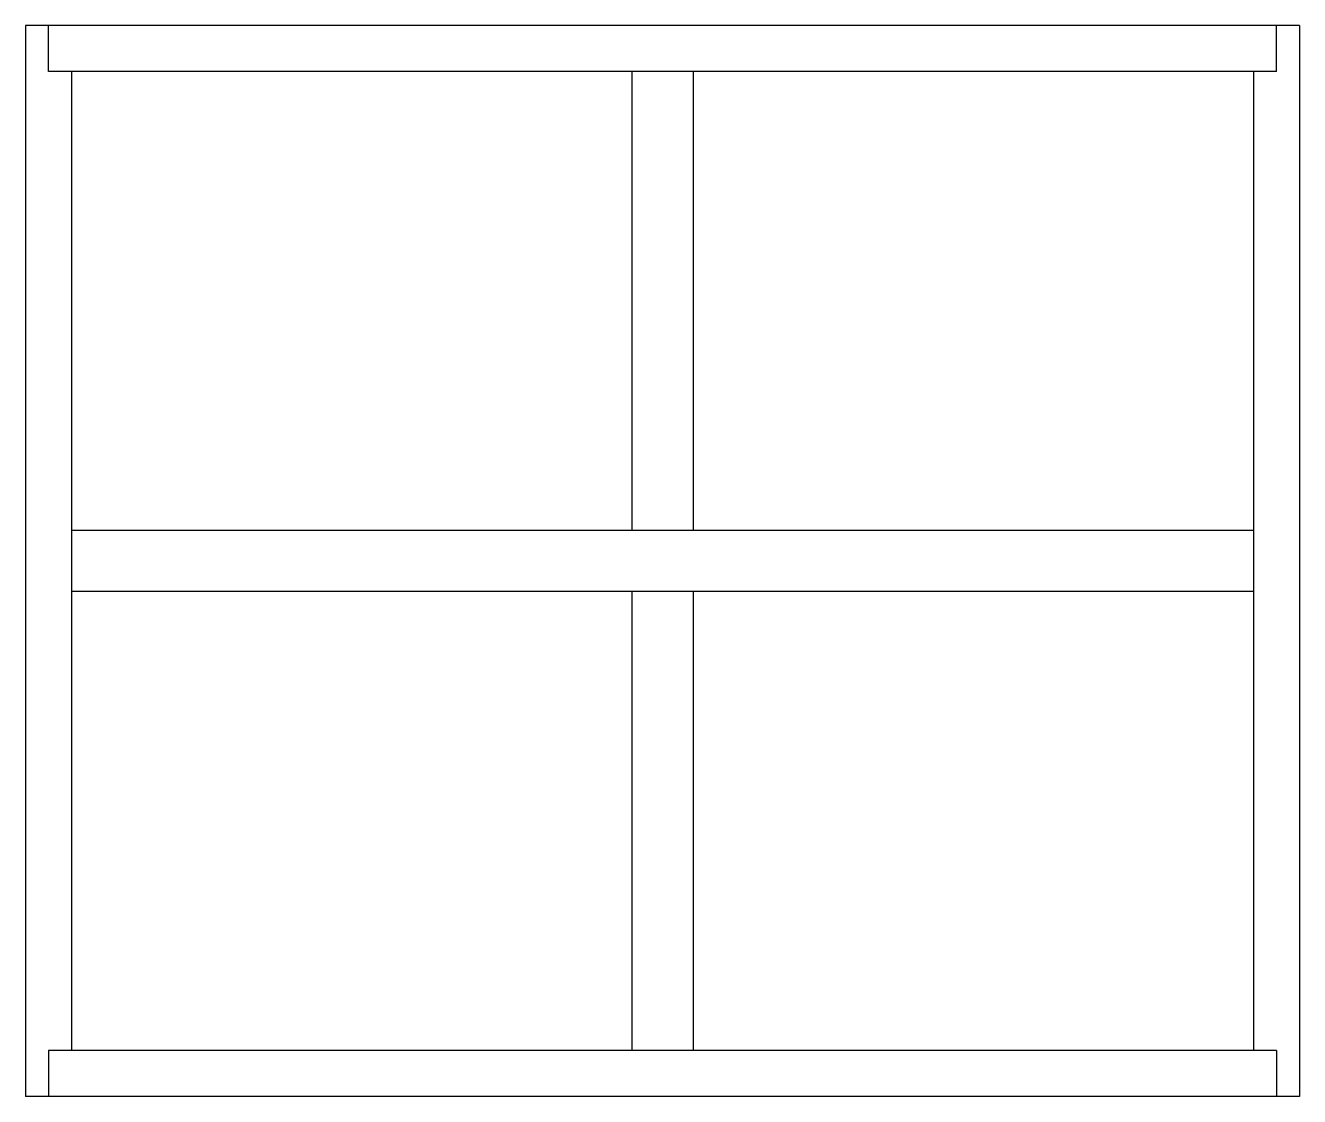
# Model space of a CAD drawing. Extents: x -23 to 190, y -172 to 85.
# Drawn here: x 139.2 to 189.8, y -46.7 to -4.1 of the extents above; entities that cross this region are included whole.
import ezdxf

# ---------------------------------------------------------------- set-up
doc = ezdxf.new("R2010")
doc.units = 0
doc.header["$MEASUREMENT"] = 0
doc.layers.add('ELEV_FRAME', color=1, linetype='CONTINUOUS')

msp = doc.modelspace()

# ---------------------------------------------------------------- linework, layer by layer
at = {"layer": 'ELEV_FRAME'}
for p, q in [((139.168, -4.136), (139.168, -46.682)), ((189.762, -4.136), (139.168, -4.136)), ((140.079, -5.959), (140.079, -4.136)), ((188.85, -5.959), (188.85, -4.136)), ((189.762, -4.136), (189.762, -46.682)), ((188.85, -5.959), (140.079, -5.959)), ((140.991, -5.959), (140.991, -44.86)), ((163.251, -5.959), (163.251, -24.196)), ((165.678, -5.959), (165.678, -24.196)), ((187.939, -5.959), (187.939, -44.86)), ((187.939, -24.196), (140.991, -24.196)), ((187.939, -26.623), (140.991, -26.623)), ((163.251, -26.623), (163.251, -44.86)), ((165.678, -26.623), (165.678, -44.86)), ((140.079, -44.86), (140.079, -46.682)), ((188.85, -44.86), (140.079, -44.86)), ((188.85, -44.86), (188.85, -46.682)), ((164.465, -46.682), (139.168, -46.682)), ((189.762, -46.682), (164.465, -46.682))]:
    msp.add_line(p, q, dxfattribs=at)

doc.saveas('drawing.dxf')
